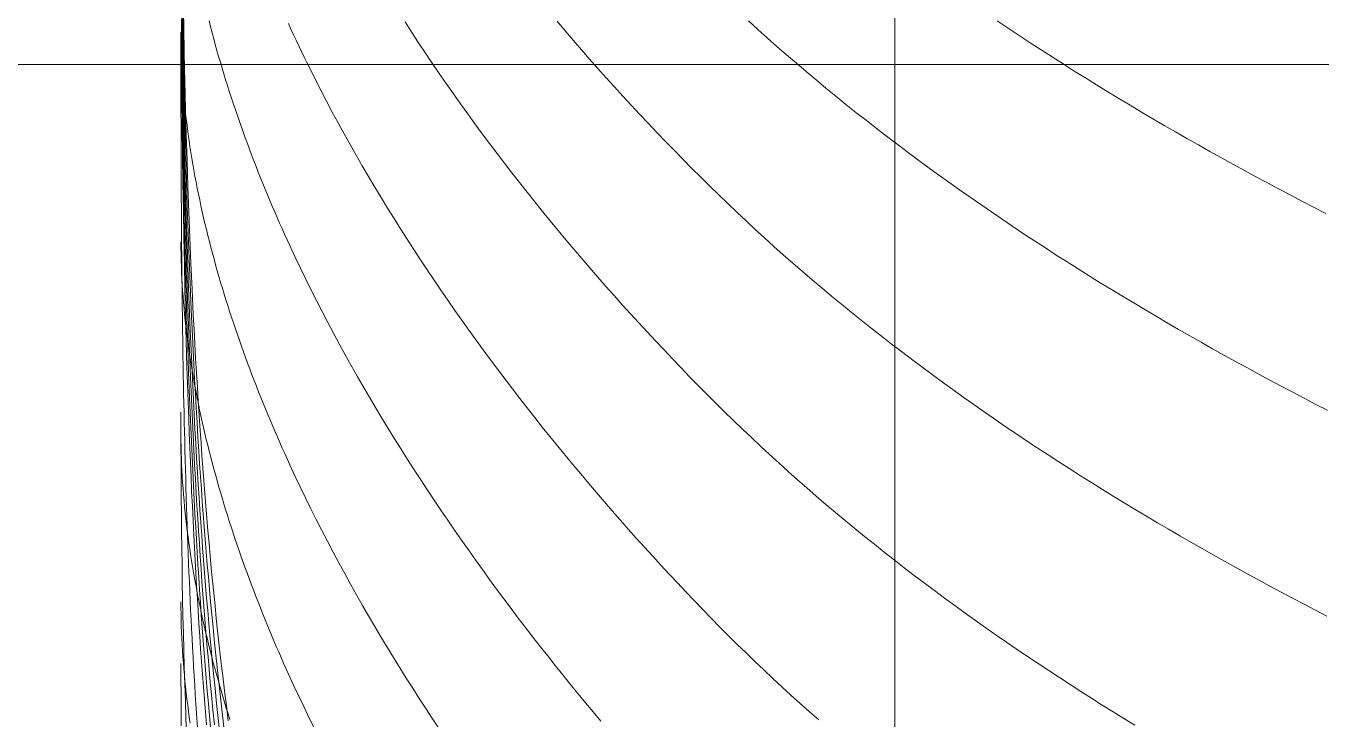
# Model space of a CAD drawing. Extents: x 11249 to 82946, y 15238 to 34763.
# Drawn here: x 53569 to 54113, y 26846 to 27138 of the extents above; entities that cross this region are included whole.
import ezdxf

# ---------------------------------------------------------------- set-up
doc = ezdxf.new("R2010")
doc.units = 0
doc.header["$LTSCALE"] = 250
doc.layers.add('03_Lines_Frames1', color=7, linetype='CONTINUOUS', lineweight=15)
doc.layers.add('03_Lines_Grid', color=253, linetype='CONTINUOUS', lineweight=15)
doc.layers.add('Make2D$Annotation$S0CO1', color=1, linetype='CONTINUOUS', true_color=0xff0000)

# ---------------------------------------------------------------- blocks, each defined once
blk = doc.blocks.new('*U5')
at = {"layer": '03_Lines_Grid'}
blk.add_line((0, -4367.57), (0, 3839.97), dxfattribs=at)
blk = doc.blocks.new('*U6')
at = {"layer": 'Make2D$Annotation$S0CO1', "color": 0, "linetype": 'ByBlock', "lineweight": -2, "transparency": 16777216}
blk.add_blockref('*U5', (4500, 0), dxfattribs=at)

msp = doc.modelspace()

# ---------------------------------------------------------------- linework, layer by layer
at = {"layer": '03_Lines_Frames1'}
for points in [[(53646.41, 26841.25), (53645.82, 26847.6), (53645.35, 26852.9), (53644.89, 26858.2), (53644.45, 26863.5), (53644.01, 26868.8), (53643.59, 26874.1), (53643.18, 26879.4), (53642.79, 26884.7), (53642.4, 26890.01), (53642.03, 26895.31), (53641.67, 26900.62), (53641.32, 26905.92), (53640.98, 26911.23), (53640.65, 26916.54), (53640.34, 26921.85), (53640.03, 26927.16), (53639.73, 26932.47), (53639.4, 26938.57), (53639.09, 26944.68), (53638.79, 26950.78), (53638.5, 26956.89), (53638.22, 26963), (53637.95, 26969.11), (53637.7, 26975.22), (53637.45, 26981.33), (53637.04, 26992.22), (53636.67, 27003.11), (53636.32, 27014), (53636.01, 27024.89), (53635.72, 27035.79), (53635.46, 27046.68), (53635.23, 27057.57), (53635.02, 27068.47), (53634.82, 27080.19), (53634.64, 27091.91), (53634.48, 27103.64), (53634.35, 27115.36), (53634.23, 27126.52), (53634.14, 27137.69), (53634.06, 27148.85)], [(53647.91, 26843.88), (53647.27, 26850.22), (53646.66, 26856.56), (53646.17, 26861.85), (53645.69, 26867.13), (53645.22, 26872.42), (53644.77, 26877.72), (53644.33, 26883.01), (53643.9, 26888.3), (53643.48, 26893.59), (53643.08, 26898.89), (53642.68, 26904.18), (53642.3, 26909.48), (53641.93, 26914.78), (53641.58, 26920.08), (53641.23, 26925.37), (53640.9, 26930.67), (53640.57, 26935.97), (53640.26, 26941.28), (53639.91, 26947.37), (53639.57, 26953.47), (53639.25, 26959.56), (53638.94, 26965.66), (53638.65, 26971.76), (53638.36, 26977.86), (53638.09, 26983.96), (53637.83, 26990.06), (53637.39, 27000.93), (53636.99, 27011.8), (53636.62, 27022.67), (53636.28, 27033.55), (53635.96, 27044.42), (53635.68, 27055.3), (53635.43, 27066.18), (53635.19, 27077.05), (53634.97, 27088.76), (53634.77, 27100.46), (53634.6, 27112.16), (53634.44, 27123.87), (53634.31, 27135.01), (53634.2, 27146.16)], [(53653.74, 26845.58), (53652.94, 26851.88), (53652.16, 26858.18), (53651.4, 26864.48), (53650.66, 26870.78), (53649.95, 26877.09), (53649.26, 26883.4), (53648.7, 26888.65), (53648.15, 26893.91), (53647.62, 26899.18), (53647.1, 26904.44), (53646.6, 26909.7), (53646.11, 26914.97), (53645.63, 26920.23), (53645.17, 26925.5), (53644.72, 26930.77), (53644.28, 26936.03), (53643.85, 26941.3), (53643.44, 26946.58), (53643.04, 26951.85), (53642.65, 26957.12), (53642.27, 26962.4), (53641.9, 26967.67), (53641.5, 26973.74), (53641.1, 26979.8), (53640.72, 26985.87), (53640.36, 26991.93), (53640.01, 26998), (53639.67, 27004.07), (53639.35, 27010.13), (53639.03, 27016.2), (53638.51, 27027.02), (53638.02, 27037.84), (53637.57, 27048.66), (53637.15, 27059.48), (53636.77, 27070.3), (53636.41, 27081.12), (53636.09, 27091.94), (53635.79, 27102.77), (53635.51, 27114.41), (53635.25, 27126.06), (53635.01, 27137.71), (53634.81, 27149.36)], [(53644.54, 26843.94), (53644.11, 26849.25), (53643.68, 26854.56), (53643.27, 26859.87), (53642.87, 26865.18), (53642.48, 26870.49), (53642.11, 26875.81), (53641.74, 26881.12), (53641.39, 26886.43), (53641.05, 26891.75), (53640.72, 26897.06), (53640.4, 26902.38), (53640.09, 26907.69), (53639.79, 26913.01), (53639.22, 26923.65), (53638.91, 26929.76), (53638.62, 26935.88), (53638.33, 26942), (53638.06, 26948.12), (53637.8, 26954.24), (53637.55, 26960.35), (53637.32, 26966.47), (53637.09, 26972.59), (53636.71, 26983.5), (53636.36, 26994.41), (53636.05, 27005.32), (53635.76, 27016.23), (53635.49, 27027.14), (53635.26, 27038.05), (53635.05, 27048.97), (53634.86, 27059.88), (53634.68, 27071.62), (53634.52, 27083.36), (53634.38, 27095.1), (53634.26, 27106.84), (53634.17, 27118.03), (53634.09, 27129.21), (53634.02, 27140.39)], [(53650.19, 26840.2), (53649.49, 26846.53), (53648.81, 26852.85), (53648.16, 26859.18), (53647.52, 26865.51), (53647, 26870.79), (53646.5, 26876.07), (53646.01, 26881.35), (53645.53, 26886.63), (53645.07, 26891.91), (53644.62, 26897.19), (53644.19, 26902.48), (53643.76, 26907.76), (53643.35, 26913.05), (53642.95, 26918.34), (53642.56, 26923.63), (53642.19, 26928.91), (53641.82, 26934.2), (53641.47, 26939.5), (53641.13, 26944.79), (53640.79, 26950.08), (53640.43, 26956.17), (53640.07, 26962.25), (53639.73, 26968.34), (53639.4, 26974.42), (53639.09, 26980.51), (53638.79, 26986.6), (53638.5, 26992.69), (53638.22, 26998.78), (53637.75, 27009.63), (53637.32, 27020.48), (53636.92, 27031.34), (53636.55, 27042.2), (53636.22, 27053.05), (53635.91, 27063.91), (53635.63, 27074.77), (53635.38, 27085.63), (53635.14, 27097.32), (53634.92, 27109), (53634.72, 27120.69), (53634.55, 27132.37), (53634.41, 27143.5)], [(53651.92, 26842.88), (53651.17, 26849.19), (53650.44, 26855.5), (53649.73, 26861.82), (53649.05, 26868.14), (53648.38, 26874.46), (53647.84, 26879.72), (53647.32, 26884.99), (53646.81, 26890.26), (53646.31, 26895.54), (53645.83, 26900.81), (53645.36, 26906.08), (53644.9, 26911.36), (53644.46, 26916.63), (53644.03, 26921.91), (53643.61, 26927.19), (53643.2, 26932.47), (53642.81, 26937.75), (53642.42, 26943.03), (53642.05, 26948.31), (53641.69, 26953.6), (53641.34, 26958.88), (53640.95, 26964.95), (53640.58, 26971.03), (53640.22, 26977.1), (53639.88, 26983.18), (53639.54, 26989.26), (53639.22, 26995.34), (53638.91, 27001.42), (53638.62, 27007.49), (53638.12, 27018.33), (53637.66, 27029.16), (53637.24, 27040), (53636.85, 27050.84), (53636.49, 27061.68), (53636.16, 27072.52), (53635.86, 27083.36), (53635.58, 27094.2), (53635.31, 27105.87), (53635.08, 27117.53), (53634.86, 27129.2), (53634.67, 27140.87)], [(53742.29, 26842.23), (53739.49, 26846.46), (53736.72, 26850.7), (53733.96, 26854.96), (53731.23, 26859.23), (53728.52, 26863.52), (53725.84, 26867.82), (53723.16, 26872.17), (53720.51, 26876.53), (53717.89, 26880.9), (53715.28, 26885.29), (53712.71, 26889.69), (53710.16, 26894.11), (53707.64, 26898.55), (53705.15, 26903), (53702.67, 26907.48), (53700.22, 26911.98), (53697.8, 26916.5), (53695.42, 26921.04), (53693.06, 26925.59), (53690.73, 26930.16), (53688.44, 26934.74), (53686.18, 26939.34), (53683.95, 26943.96), (53681.76, 26948.6), (53679.59, 26953.26), (53677.47, 26957.94), (53676.42, 26960.28), (53675.38, 26962.63), (53674.35, 26964.98), (53673.33, 26967.34), (53672.32, 26969.7), (53671.32, 26972.06), (53670.33, 26974.43), (53669.34, 26976.8), (53668.37, 26979.17), (53667.41, 26981.55), (53666.46, 26983.93), (53665.52, 26986.32), (53664.59, 26988.71), (53663.67, 26991.1), (53662.76, 26993.5), (53661.87, 26995.91), (53660.98, 26998.31), (53660.1, 27000.72), (53659.24, 27003.14), (53658.39, 27005.56), (53657.54, 27007.98), (53656.71, 27010.41), (53655.89, 27012.84), (53655.09, 27015.27), (53654.3, 27017.7), (53653.52, 27020.14), (53652.75, 27022.57), (53651.99, 27025.02), (53651.25, 27027.46), (53650.52, 27029.91), (53649.8, 27032.37), (53649.1, 27034.82), (53648.4, 27037.28), (53647.73, 27039.75), (53647.06, 27042.22), (53646.41, 27044.69), (53645.77, 27047.17), (53645.15, 27049.64), (53644.54, 27052.13), (53643.94, 27054.61), (53643.37, 27057.09), (53642.8, 27059.58), (53642.25, 27062.07), (53641.72, 27064.56), (53641.2, 27067.05), (53640.69, 27069.55), (53640.21, 27072.05), (53639.73, 27074.55), (53639.28, 27077.06), (53638.84, 27079.56), (53638.42, 27082.07), (53638.01, 27084.58), (53637.62, 27087.09), (53637.25, 27089.6), (53636.89, 27092.12), (53636.56, 27094.64), (53636.24, 27097.16), (53635.94, 27099.68), (53635.66, 27102.2), (53635.39, 27104.73), (53635.15, 27107.25), (53634.92, 27109.78), (53634.72, 27112.31), (53634.53, 27114.84), (53634.37, 27117.37), (53634.23, 27119.9), (53634.1, 27122.44), (53634, 27124.97), (53633.92, 27127.5), (53633.86, 27130.04), (53633.83, 27132.57), (53633.82, 27135.11)], [(53901.87, 26845.94), (53897.95, 26849.38), (53894.06, 26852.85), (53890.19, 26856.35), (53886.34, 26859.87), (53882.52, 26863.41), (53878.76, 26866.95), (53875.03, 26870.52), (53871.31, 26874.11), (53867.63, 26877.72), (53863.96, 26881.35), (53860.32, 26885.01), (53856.7, 26888.69), (53853.1, 26892.39), (53849.54, 26896.09), (53846.01, 26899.79), (53842.5, 26903.52), (53839.01, 26907.26), (53835.53, 26911.02), (53832.08, 26914.8), (53828.64, 26918.59), (53825.21, 26922.4), (53821.82, 26926.21), (53818.45, 26930.03), (53815.09, 26933.87), (53811.75, 26937.72), (53808.42, 26941.59), (53805.12, 26945.47), (53801.83, 26949.37), (53798.56, 26953.28), (53795.32, 26957.21), (53792.09, 26961.16), (53788.88, 26965.12), (53785.69, 26969.1), (53782.52, 26973.09), (53779.37, 26977.1), (53776.24, 26981.12), (53773.13, 26985.16), (53770.04, 26989.23), (53766.96, 26993.31), (53763.9, 26997.41), (53760.87, 27001.53), (53757.86, 27005.66), (53754.86, 27009.81), (53751.9, 27013.97), (53748.95, 27018.15), (53746.01, 27022.37), (53743.1, 27026.61), (53740.21, 27030.86), (53737.34, 27035.13), (53734.5, 27039.42), (53731.69, 27043.72), (53728.9, 27048.04), (53726.13, 27052.38), (53723.38, 27056.76), (53720.66, 27061.15), (53717.96, 27065.57), (53715.3, 27070), (53712.66, 27074.44), (53710.05, 27078.91), (53707.47, 27083.39), (53704.92, 27087.89), (53702.4, 27092.43), (53699.9, 27096.98), (53697.44, 27101.55), (53695.01, 27106.14), (53692.62, 27110.75), (53690.26, 27115.37), (53687.94, 27120.02), (53686.79, 27122.34), (53685.65, 27124.67), (53684.52, 27127.01), (53683.39, 27129.36), (53682.28, 27131.71), (53681.18, 27134.06), (53680.08, 27136.42), (53679, 27138.78)], [(54034.72, 26843.73), (54030.15, 26846.53), (54025.59, 26849.35), (54021.04, 26852.19), (54016.52, 26855.04), (54012.01, 26857.92), (54007.51, 26860.81), (54003.02, 26863.73), (53998.55, 26866.66), (53994.1, 26869.62), (53989.66, 26872.6), (53985.23, 26875.6), (53980.83, 26878.62), (53976.45, 26881.65), (53972.08, 26884.71), (53967.73, 26887.79), (53963.39, 26890.9), (53959.07, 26894.02), (53954.77, 26897.17), (53950.49, 26900.34), (53946.24, 26903.53), (53942.01, 26906.73), (53937.8, 26909.96), (53933.61, 26913.21), (53929.43, 26916.49), (53925.27, 26919.79), (53921.14, 26923.11), (53917.02, 26926.46), (53912.95, 26929.81), (53908.9, 26933.19), (53904.87, 26936.59), (53900.86, 26940.02), (53896.88, 26943.47), (53892.92, 26946.95), (53888.98, 26950.45), (53885.06, 26953.98), (53881.21, 26957.51), (53877.38, 26961.06), (53873.57, 26964.64), (53869.79, 26968.24), (53866.03, 26971.87), (53862.3, 26975.52), (53858.58, 26979.19), (53854.88, 26982.88), (53851.24, 26986.57), (53847.61, 26990.27), (53844.01, 26994), (53840.42, 26997.74), (53836.86, 27001.5), (53833.31, 27005.28), (53829.78, 27009.07), (53826.27, 27012.89), (53822.79, 27016.7), (53819.33, 27020.53), (53815.89, 27024.38), (53812.46, 27028.24), (53809.06, 27032.12), (53805.67, 27036.02), (53802.3, 27039.93), (53798.96, 27043.86), (53795.63, 27047.81), (53792.33, 27051.78), (53789.05, 27055.76), (53785.79, 27059.76), (53782.55, 27063.77), (53779.33, 27067.81), (53776.13, 27071.86), (53772.96, 27075.93), (53769.8, 27080.03), (53766.66, 27084.15), (53763.55, 27088.28), (53760.45, 27092.43), (53757.39, 27096.6), (53754.34, 27100.78), (53751.32, 27104.99), (53748.33, 27109.21), (53745.35, 27113.47), (53742.39, 27117.75), (53739.46, 27122.04), (53736.55, 27126.36), (53733.68, 27130.69), (53730.83, 27135.04), (53728.01, 27139.41)], [(54115.46, 26889.56), (54110.64, 26892.05), (54105.83, 26894.57), (54101.03, 26897.1), (54096.24, 26899.64), (54091.46, 26902.21), (54086.68, 26904.79), (54081.92, 26907.39), (54077.17, 26910.01), (54072.43, 26912.64), (54067.7, 26915.3), (54062.98, 26917.97), (54058.28, 26920.66), (54053.58, 26923.37), (54048.9, 26926.1), (54044.23, 26928.84), (54039.57, 26931.61), (54034.92, 26934.4), (54030.29, 26937.2), (54025.67, 26940.03), (54021.07, 26942.87), (54016.48, 26945.73), (54011.9, 26948.61), (54007.34, 26951.52), (54002.79, 26954.44), (53998.26, 26957.39), (53993.73, 26960.36), (53989.23, 26963.34), (53984.75, 26966.35), (53980.29, 26969.37), (53975.84, 26972.42), (53971.4, 26975.49), (53966.99, 26978.58), (53962.58, 26981.7), (53958.2, 26984.84), (53953.83, 26988), (53949.5, 26991.17), (53945.19, 26994.37), (53940.89, 26997.59), (53936.61, 27000.83), (53932.35, 27004.1), (53928.1, 27007.39), (53923.88, 27010.71), (53919.68, 27014.05), (53915.52, 27017.39), (53911.38, 27020.76), (53907.26, 27024.16), (53903.16, 27027.58), (53899.08, 27031.02), (53895.03, 27034.5), (53891, 27038), (53886.99, 27041.52), (53883.04, 27045.05), (53879.12, 27048.6), (53875.22, 27052.18), (53871.34, 27055.78), (53867.48, 27059.41), (53863.65, 27063.06), (53859.84, 27066.73), (53856.05, 27070.43), (53852.3, 27074.12), (53848.58, 27077.84), (53844.88, 27081.57), (53841.2, 27085.32), (53837.54, 27089.1), (53833.9, 27092.89), (53830.28, 27096.7), (53826.68, 27100.53), (53823.11, 27104.37), (53819.55, 27108.22), (53816.02, 27112.09), (53812.51, 27115.98), (53809.02, 27119.89), (53805.55, 27123.81), (53802.11, 27127.76), (53798.68, 27131.73), (53795.28, 27135.71), (53791.9, 27139.71)], [(54115.66, 26976.13), (54110.79, 26978.64), (54105.93, 26981.17), (54101.08, 26983.72), (54096.23, 26986.28), (54091.4, 26988.86), (54086.58, 26991.46), (54081.76, 26994.08), (54076.96, 26996.72), (54072.16, 26999.37), (54067.38, 27002.04), (54062.61, 27004.73), (54057.85, 27007.43), (54053.11, 27010.16), (54048.37, 27012.91), (54043.64, 27015.67), (54038.93, 27018.45), (54034.23, 27021.26), (54029.54, 27024.08), (54024.87, 27026.92), (54020.21, 27029.78), (54015.57, 27032.66), (54010.94, 27035.56), (54006.32, 27038.49), (54001.71, 27041.43), (53997.12, 27044.39), (53992.54, 27047.38), (53987.99, 27050.38), (53983.45, 27053.4), (53978.93, 27056.45), (53974.42, 27059.52), (53969.93, 27062.61), (53965.45, 27065.72), (53960.99, 27068.86), (53956.55, 27072.02), (53952.14, 27075.19), (53947.75, 27078.38), (53943.37, 27081.6), (53939.01, 27084.84), (53934.67, 27088.11), (53930.35, 27091.4), (53926.04, 27094.72), (53921.76, 27098.06), (53917.51, 27101.4), (53913.29, 27104.78), (53909.08, 27108.17), (53904.9, 27111.6), (53900.73, 27115.05), (53896.59, 27118.52), (53892.47, 27122.03), (53888.38, 27125.55), (53884.33, 27129.09), (53880.31, 27132.65), (53876.31, 27136.23), (53872.34, 27139.84)], [(53690.03, 26842.06), (53687.78, 26846.65), (53685.56, 26851.24), (53683.36, 26855.87), (53681.2, 26860.51), (53679.07, 26865.17), (53676.98, 26869.84), (53674.92, 26874.53), (53673.91, 26876.88), (53672.9, 26879.23), (53671.91, 26881.59), (53670.92, 26883.95), (53669.94, 26886.31), (53668.98, 26888.68), (53668.02, 26891.06), (53667.07, 26893.43), (53666.14, 26895.81), (53665.21, 26898.2), (53664.29, 26900.58), (53663.38, 26902.98), (53662.49, 26905.37), (53661.6, 26907.77), (53660.73, 26910.18), (53659.86, 26912.58), (53659.01, 26915), (53658.17, 26917.41), (53657.34, 26919.83), (53656.52, 26922.25), (53655.71, 26924.68), (53654.91, 26927.11), (53654.13, 26929.54), (53653.36, 26931.97), (53652.6, 26934.4), (53651.85, 26936.84), (53651.12, 26939.28), (53650.39, 26941.73), (53649.68, 26944.18), (53648.99, 26946.64), (53648.3, 26949.09), (53647.63, 26951.55), (53646.97, 26954.02), (53646.33, 26956.49), (53645.7, 26958.96), (53645.08, 26961.43), (53644.48, 26963.91), (53643.89, 26966.39), (53643.31, 26968.87), (53642.75, 26971.35), (53642.21, 26973.84), (53641.68, 26976.32), (53641.16, 26978.81), (53640.66, 26981.31), (53640.18, 26983.81), (53639.71, 26986.31), (53639.26, 26988.8), (53638.82, 26991.3), (53638.4, 26993.81), (53637.99, 26996.31), (53637.61, 26998.82), (53637.24, 27001.33), (53636.88, 27003.85), (53636.55, 27006.36), (53636.23, 27008.88), (53635.93, 27011.4), (53635.65, 27013.92), (53635.39, 27016.44), (53635.15, 27018.96), (53634.92, 27021.48), (53634.72, 27024.01), (53634.53, 27026.54), (53634.37, 27029.07), (53634.23, 27031.59), (53634.1, 27034.12), (53634, 27036.65), (53633.92, 27039.18), (53633.86, 27041.72), (53633.83, 27044.25), (53633.82, 27046.78), (53633.82, 27046.78)], [(53636.22, 26839.7), (53635.95, 26846.82), (53635.69, 26853.94), (53635.45, 26861.06), (53635.24, 26868.2), (53635.04, 26875.33), (53634.85, 26882.46), (53634.69, 26889.6), (53634.54, 26896.74), (53634.41, 26903.88), (53634.29, 26911.03), (53634.19, 26918.17), (53634.1, 26925.32), (53634.02, 26932.47), (53633.96, 26939.61), (53633.91, 26946.76), (53633.87, 26953.91), (53633.84, 26961.06), (53633.82, 26968.21), (53633.82, 26975.36), (53633.82, 26975.36)], [(53654.39, 26846.07), (53653.62, 26848.5), (53652.87, 26850.94), (53652.13, 26853.38), (53651.4, 26855.83), (53650.69, 26858.28), (53649.98, 26860.73), (53649.29, 26863.19), (53648.61, 26865.65), (53647.95, 26868.11), (53647.29, 26870.58), (53646.65, 26873.05), (53646.02, 26875.52), (53645.41, 26878), (53644.81, 26880.48), (53644.22, 26882.96), (53643.64, 26885.45), (53643.08, 26887.93), (53642.54, 26890.42), (53642.01, 26892.91), (53641.49, 26895.4), (53640.99, 26897.9), (53640.5, 26900.4), (53640.03, 26902.9), (53639.57, 26905.4), (53639.13, 26907.91), (53638.7, 26910.42), (53638.29, 26912.93), (53637.9, 26915.44), (53637.52, 26917.95), (53637.16, 26920.47), (53636.82, 26922.99), (53636.49, 26925.51), (53636.18, 26928.03), (53635.89, 26930.55), (53635.61, 26933.08), (53635.36, 26935.6), (53635.12, 26938.13), (53634.9, 26940.66), (53634.7, 26943.2), (53634.52, 26945.73), (53634.36, 26948.26), (53634.22, 26950.8), (53634.1, 26953.33), (53634, 26955.87), (53633.92, 26958.4), (53633.86, 26960.94), (53633.83, 26963.48), (53633.82, 26966.02)], [(53637.71, 26844.57), (53637.35, 26847.1), (53637.01, 26849.64), (53636.68, 26852.18), (53636.36, 26854.72), (53636.07, 26857.26), (53635.79, 26859.8), (53635.53, 26862.35), (53635.28, 26864.9), (53635.06, 26867.44), (53634.85, 26869.99), (53634.66, 26872.54), (53634.49, 26875.1), (53634.33, 26877.65), (53634.2, 26880.2), (53634.08, 26882.76), (53633.99, 26885.31), (53633.92, 26887.87), (53633.86, 26890.43), (53633.83, 26892.98), (53633.82, 26895.54), (53633.82, 26895.54)], [(53633.99, 26843.49), (53633.91, 26850.05), (53633.86, 26856.6), (53633.83, 26863.16), (53633.82, 26869.71), (53633.82, 26869.72)]]:
    msp.add_lwpolyline(points, dxfattribs=at)
at = {"layer": '03_Lines_Frames1', "color": 2}
for points in [[(53810.34, 26845.42), (53807.09, 26849.29), (53803.86, 26853.18), (53800.65, 26857.08), (53797.45, 26861), (53794.28, 26864.93), (53791.12, 26868.87), (53787.98, 26872.83), (53784.86, 26876.8), (53781.76, 26880.78), (53778.68, 26884.78), (53775.61, 26888.8), (53772.57, 26892.83), (53769.53, 26896.89), (53766.51, 26900.96), (53763.51, 26905.05), (53760.54, 26909.15), (53757.58, 26913.27), (53754.64, 26917.4), (53751.73, 26921.54), (53748.83, 26925.71), (53745.94, 26929.91), (53743.08, 26934.12), (53740.23, 26938.35), (53737.41, 26942.6), (53734.61, 26946.86), (53731.84, 26951.14), (53729.09, 26955.43), (53726.36, 26959.74), (53723.64, 26964.09), (53720.95, 26968.46), (53718.29, 26972.84), (53715.65, 26977.24), (53713.04, 26981.65), (53710.45, 26986.09), (53707.9, 26990.53), (53705.37, 26995), (53702.87, 26999.5), (53700.39, 27004.02), (53697.94, 27008.55), (53695.53, 27013.1), (53693.15, 27017.67), (53690.8, 27022.26), (53688.48, 27026.86), (53686.2, 27031.48), (53683.95, 27036.12), (53681.73, 27040.78), (53680.64, 27043.12), (53679.56, 27045.46), (53678.48, 27047.81), (53677.41, 27050.16), (53676.36, 27052.51), (53675.31, 27054.87), (53674.27, 27057.24), (53673.25, 27059.6), (53672.23, 27061.97), (53671.22, 27064.35), (53670.23, 27066.73), (53669.24, 27069.11), (53668.26, 27071.5), (53667.3, 27073.89), (53666.35, 27076.28), (53665.4, 27078.68), (53664.47, 27081.08), (53663.55, 27083.49), (53662.64, 27085.9), (53661.74, 27088.31), (53660.85, 27090.73), (53659.97, 27093.16), (53659.1, 27095.58), (53658.25, 27098.02), (53657.41, 27100.45), (53656.57, 27102.89), (53655.76, 27105.33), (53654.95, 27107.78), (53654.16, 27110.22), (53653.38, 27112.67), (53652.61, 27115.12), (53651.86, 27117.57), (53651.11, 27120.03), (53650.39, 27122.49), (53649.67, 27124.96), (53648.97, 27127.43), (53648.28, 27129.9), (53647.6, 27132.38), (53646.94, 27134.86), (53646.29, 27137.35), (53645.66, 27139.84)], [(54114.96, 27058.86), (54110.04, 27061.39), (54105.14, 27063.95), (54100.24, 27066.52), (54095.36, 27069.1), (54090.48, 27071.71), (54085.61, 27074.33), (54080.75, 27076.97), (54075.9, 27079.63), (54071.07, 27082.3), (54066.24, 27085), (54061.43, 27087.71), (54056.62, 27090.44), (54051.83, 27093.19), (54047.05, 27095.95), (54042.28, 27098.74), (54037.52, 27101.55), (54032.77, 27104.37), (54028.04, 27107.22), (54023.32, 27110.08), (54018.62, 27112.96), (54013.93, 27115.87), (54009.25, 27118.79), (54004.58, 27121.74), (53999.93, 27124.7), (53995.29, 27127.69), (53990.67, 27130.7), (53986.07, 27133.72), (53981.48, 27136.77), (53976.9, 27139.84)]]:
    msp.add_lwpolyline(points, dxfattribs=at)
at = {"layer": '03_Lines_Frames1'}
for points, knots in [([(55627.79, 27121.8), (55615.72, 27124.04), (55603.66, 27126.3), (55591.59, 27128.57), (55553.73, 27135.7), (55515.9, 27142.96), (55478.09, 27150.35), (55440.27, 27157.74), (55402.48, 27165.28), (55364.73, 27172.96), (55326.97, 27180.65), (55289.23, 27188.49), (55251.54, 27196.5), (55213.83, 27204.51), (55176.16, 27212.68), (55138.54, 27221.04), (55119.72, 27225.22), (55100.91, 27229.45), (55082.11, 27233.73), (55063.31, 27238.01), (55044.52, 27242.33), (55025.75, 27246.71), (55006.97, 27251.09), (54988.2, 27255.52), (54969.45, 27260.01), (54950.69, 27264.5), (54931.94, 27269.05), (54913.22, 27273.66), (54894.49, 27278.28), (54875.78, 27282.95), (54857.08, 27287.7), (54838.39, 27292.45), (54819.72, 27297.27), (54801.06, 27302.18), (54782.43, 27307.09), (54763.81, 27312.09), (54745.23, 27317.19), (54735.95, 27319.74), (54726.67, 27322.32), (54717.41, 27324.93), (54708.16, 27327.53), (54698.92, 27330.17), (54689.69, 27332.85), (54674.69, 27337.2), (54659.72, 27341.65), (54644.77, 27346.18), (54629.88, 27350.7), (54615.01, 27355.31), (54600.17, 27360), (54585.38, 27364.67), (54570.61, 27369.42), (54555.87, 27374.25), (54541.16, 27379.06), (54526.49, 27383.95), (54511.84, 27388.91), (54497.22, 27393.86), (54482.63, 27398.88), (54468.07, 27403.98), (54453.55, 27409.06), (54439.05, 27414.22), (54424.57, 27419.45), (54410.13, 27424.68), (54395.72, 27429.98), (54381.34, 27435.35), (54374.16, 27438.04), (54366.99, 27440.74), (54359.82, 27443.47), (54352.67, 27446.19), (54345.52, 27448.93), (54338.38, 27451.69), (54331.25, 27454.45), (54324.13, 27457.23), (54317.02, 27460.03), (54309.92, 27462.83), (54302.82, 27465.65), (54295.73, 27468.49), (54288.66, 27471.32), (54281.6, 27474.18), (54274.54, 27477.06), (54267.5, 27479.93), (54260.46, 27482.82), (54253.44, 27485.73), (54246.43, 27488.64), (54239.43, 27491.56), (54232.44, 27494.51), (54225.46, 27497.44), (54218.49, 27500.41), (54211.54, 27503.41), (54208.06, 27504.91), (54204.59, 27506.42), (54201.12, 27507.95), (54197.65, 27509.47), (54194.19, 27511.01), (54190.74, 27512.56), (54183.81, 27515.67), (54176.92, 27518.84), (54170.06, 27522.08), (54166.63, 27523.71), (54163.2, 27525.35), (54159.79, 27527.02), (54156.37, 27528.68), (54152.96, 27530.38), (54149.56, 27532.08), (54142.76, 27535.48), (54135.98, 27538.93), (54129.21, 27542.41), (54115.69, 27549.37), (54102.24, 27556.49), (54088.88, 27563.77), (54075.51, 27571.06), (54062.23, 27578.5), (54049.06, 27586.13), (54035.87, 27593.76), (54022.79, 27601.57), (54009.82, 27609.57), (53996.84, 27617.58), (53983.97, 27625.78), (53971.24, 27634.19), (53958.48, 27642.62), (53945.85, 27651.25), (53933.39, 27660.11), (53920.88, 27669), (53908.54, 27678.11), (53896.37, 27687.46), (53884.14, 27696.85), (53872.1, 27706.48), (53860.31, 27716.41), (53848.47, 27726.37), (53836.89, 27736.64), (53825.63, 27747.24), (53814.35, 27757.86), (53803.4, 27768.83), (53792.83, 27780.15), (53782.26, 27791.46), (53772.06, 27803.13), (53762.3, 27815.16), (53752.56, 27827.16), (53743.26, 27839.53), (53734.46, 27852.24), (53725.67, 27864.93), (53717.39, 27877.96), (53709.66, 27891.31), (53701.95, 27904.64), (53694.8, 27918.29), (53688.24, 27932.22), (53681.68, 27946.14), (53675.73, 27960.34), (53670.39, 27974.77), (53665.05, 27989.21), (53660.33, 28003.87), (53656.23, 28018.7), (53652.13, 28033.56), (53648.64, 28048.59), (53645.74, 28063.73), (53642.84, 28078.9), (53640.53, 28094.19), (53638.75, 28109.53), (53637.86, 28117.22), (53637.11, 28124.92), (53636.47, 28132.63), (53635.84, 28140.34), (53635.34, 28148.07), (53634.94, 28155.8), (53634.55, 28163.54), (53634.27, 28171.28), (53634.08, 28179.02), (53633.9, 28186.77), (53633.82, 28194.52), (53633.82, 28202.26)], [-961.876424, -961.876424, -961.876424, -961.876424, -925.055986, -925.055986, -925.055986, -809.476213, -809.476213, -809.476213, -693.883454, -693.883454, -693.883454, -578.271974, -578.271974, -578.271974, -462.634151, -462.634151, -462.634151, -404.802664, -404.802664, -404.802664, -346.961247, -346.961247, -346.961247, -289.109459, -289.109459, -289.109459, -231.248405, -231.248405, -231.248405, -173.382565, -173.382565, -173.382565, -115.524583, -115.524583, -115.524583, -57.705048, -57.705048, -57.705048, -28.830051, -28.830051, -28.830051, -0.000061, -0.000061, -0.000061, 46.853529, 46.853529, 46.853529, 93.544389, 93.544389, 93.544389, 140.086538, 140.086538, 140.086538, 186.49376, 186.49376, 186.49376, 232.778492, 232.778492, 232.778492, 278.950857, 278.950857, 278.950857, 325.016621, 325.016621, 325.016621, 348.00955, 348.00955, 348.00955, 370.974536, 370.974536, 370.974536, 393.909542, 393.909542, 393.909542, 416.811052, 416.811052, 416.811052, 439.673766, 439.673766, 439.673766, 462.489758, 462.489758, 462.489758, 485.247884, 485.247884, 485.247884, 507.965676, 507.965676, 507.965676, 519.325284, 519.325284, 519.325284, 530.691049, 530.691049, 530.691049, 553.452883, 553.452883, 553.452883, 564.850544, 564.850544, 564.850544, 576.258697, 576.258697, 576.258697, 599.080466, 599.080466, 599.080466, 644.728724, 644.728724, 644.728724, 690.395741, 690.395741, 690.395741, 736.102885, 736.102885, 736.102885, 781.878133, 781.878133, 781.878133, 827.758359, 827.758359, 827.758359, 873.791526, 873.791526, 873.791526, 920.040737, 920.040737, 920.040737, 966.456498, 966.456498, 966.456498, 1012.932846, 1012.932846, 1012.932846, 1059.401774, 1059.401774, 1059.401774, 1105.799532, 1105.799532, 1105.799532, 1152.096172, 1152.096172, 1152.096172, 1198.305108, 1198.305108, 1198.305108, 1244.473009, 1244.473009, 1244.473009, 1290.659731, 1290.659731, 1290.659731, 1336.916565, 1336.916565, 1336.916565, 1383.269371, 1383.269371, 1383.269371, 1406.477199, 1406.477199, 1406.477199, 1429.70366, 1429.70366, 1429.70366, 1452.942944, 1452.942944, 1452.942944, 1476.188522, 1476.188522, 1476.188522, 1476.188522]), ([(54908.92, 25461.58), (54895.77, 25464.89), (54882.63, 25468.3), (54869.53, 25471.81), (54850.74, 25476.85), (54832.01, 25482.11), (54813.36, 25487.66), (54794.7, 25493.22), (54776.13, 25499.05), (54757.68, 25505.25), (54739.24, 25511.46), (54720.91, 25518.03), (54702.78, 25525.1), (54693.72, 25528.63), (54684.71, 25532.29), (54675.76, 25536.09), (54666.83, 25539.89), (54657.95, 25543.84), (54649.16, 25547.97), (54629.58, 25557.18), (54610.14, 25566.66), (54590.81, 25576.4), (54571.55, 25586.1), (54552.41, 25596.05), (54533.4, 25606.24), (54514.45, 25616.39), (54495.62, 25626.77), (54476.91, 25637.37), (54458.26, 25647.93), (54439.74, 25658.71), (54421.33, 25669.69), (54402.99, 25680.64), (54384.77, 25691.8), (54366.68, 25703.16), (54348.66, 25714.48), (54330.76, 25726), (54313, 25737.74), (54295.3, 25749.43), (54277.74, 25761.33), (54260.34, 25773.44), (54251.66, 25779.48), (54243.03, 25785.58), (54234.43, 25791.73), (54225.86, 25797.87), (54217.33, 25804.07), (54208.84, 25810.32), (54200.38, 25816.56), (54191.96, 25822.86), (54183.59, 25829.23), (54175.25, 25835.58), (54166.96, 25841.99), (54158.72, 25848.47), (54150.52, 25854.93), (54142.37, 25861.46), (54134.29, 25868.06), (54126.25, 25874.64), (54118.26, 25881.29), (54110.36, 25888.03), (54102.51, 25894.72), (54094.73, 25901.5), (54087.04, 25908.38), (54079.39, 25915.23), (54071.85, 25922.18), (54064.43, 25929.27), (54060.72, 25932.82), (54057.05, 25936.4), (54053.4, 25940.01), (54049.76, 25943.63), (54046.14, 25947.28), (54042.57, 25950.97), (54035.38, 25958.38), (54028.35, 25965.94), (54021.47, 25973.65), (54018.01, 25977.53), (54014.58, 25981.45), (54011.2, 25985.4), (54007.8, 25989.38), (54004.44, 25993.39), (54001.1, 25997.41), (53994.41, 26005.47), (53987.77, 26013.58), (53981.2, 26021.73), (53968.08, 26038.03), (53955.19, 26054.52), (53942.55, 26071.2), (53929.94, 26087.85), (53917.57, 26104.7), (53905.47, 26121.73), (53893.39, 26138.73), (53881.58, 26155.92), (53870.05, 26173.31), (53858.53, 26190.66), (53847.31, 26208.21), (53836.38, 26225.94), (53825.46, 26243.66), (53814.85, 26261.56), (53804.58, 26279.66), (53794.31, 26297.76), (53784.39, 26316.04), (53774.8, 26334.51), (53765.19, 26353), (53755.94, 26371.66), (53747.19, 26390.58), (53738.41, 26409.55), (53730.15, 26428.76), (53722.5, 26448.22), (53714.81, 26467.75), (53707.73, 26487.52), (53701.22, 26507.47), (53694.69, 26527.47), (53688.73, 26547.67), (53683.34, 26568.01), (53677.94, 26588.37), (53673.1, 26608.89), (53668.78, 26629.51), (53664.47, 26650.14), (53660.68, 26670.88), (53657.37, 26691.69), (53654.05, 26712.49), (53651.21, 26733.37), (53648.78, 26754.3), (53646.34, 26775.22), (53644.32, 26796.19), (53642.63, 26817.19), (53640.94, 26838.2), (53639.59, 26859.22), (53638.5, 26880.27), (53637.4, 26901.33), (53636.58, 26922.4), (53635.94, 26943.48), (53635.31, 26964.58), (53634.87, 26985.68), (53634.56, 27006.79), (53634.4, 27017.36), (53634.28, 27027.92), (53634.18, 27038.48), (53634.08, 27049.05), (53634.01, 27059.62), (53633.96, 27070.19), (53633.9, 27080.77), (53633.87, 27091.34), (53633.85, 27101.91), (53633.83, 27112.49), (53633.82, 27123.06), (53633.82, 27133.64)], [-274.159357, -274.159357, -274.159357, -274.159357, -233.464775, -233.464775, -233.464775, -175.089579, -175.089579, -175.089579, -116.697789, -116.697789, -116.697789, -58.309654, -58.309654, -58.309654, -29.137521, -29.137521, -29.137521, -0.000356, -0.000356, -0.000356, 64.908221, 64.908221, 64.908221, 129.614009, 129.614009, 129.614009, 194.116173, 194.116173, 194.116173, 258.412413, 258.412413, 258.412413, 322.497879, 322.497879, 322.497879, 386.362487, 386.362487, 386.362487, 449.986626, 449.986626, 449.986626, 481.697194, 481.697194, 481.697194, 513.330844, 513.330844, 513.330844, 544.877335, 544.877335, 544.877335, 576.321414, 576.321414, 576.321414, 607.640927, 607.640927, 607.640927, 638.802732, 638.802732, 638.802732, 669.756008, 669.756008, 669.756008, 700.545686, 700.545686, 700.545686, 715.933841, 715.933841, 715.933841, 731.345182, 731.345182, 731.345182, 762.32835, 762.32835, 762.32835, 777.934453, 777.934453, 777.934453, 793.628668, 793.628668, 793.628668, 825.053031, 825.053031, 825.053031, 887.834209, 887.834209, 887.834209, 950.511753, 950.511753, 950.511753, 1013.087743, 1013.087743, 1013.087743, 1075.575328, 1075.575328, 1075.575328, 1138.004341, 1138.004341, 1138.004341, 1200.427734, 1200.427734, 1200.427734, 1262.935424, 1262.935424, 1262.935424, 1325.662682, 1325.662682, 1325.662682, 1388.636071, 1388.636071, 1388.636071, 1451.776631, 1451.776631, 1451.776631, 1514.99421, 1514.99421, 1514.99421, 1578.221358, 1578.221358, 1578.221358, 1641.430619, 1641.430619, 1641.430619, 1704.629206, 1704.629206, 1704.629206, 1767.844161, 1767.844161, 1767.844161, 1831.106744, 1831.106744, 1831.106744, 1894.439369, 1894.439369, 1894.439369, 1926.13367, 1926.13367, 1926.13367, 1957.84409, 1957.84409, 1957.84409, 1989.565042, 1989.565042, 1989.565042, 2021.28653, 2021.28653, 2021.28653, 2021.28653])]:
    msp.add_open_spline(points, degree=3, knots=knots, dxfattribs=at)
at = {"layer": '03_Lines_Grid'}
msp.add_line((12843.68, 27121.52), (63550.2, 27121.52), dxfattribs=at)

# ---------------------------------------------------------------- block references
at = {"layer": 'Make2D$Annotation$S0CO1', "xscale": -1}
msp.add_blockref('*U6', (58433.82, 28868.05), dxfattribs=at)

doc.saveas('drawing.dxf')
